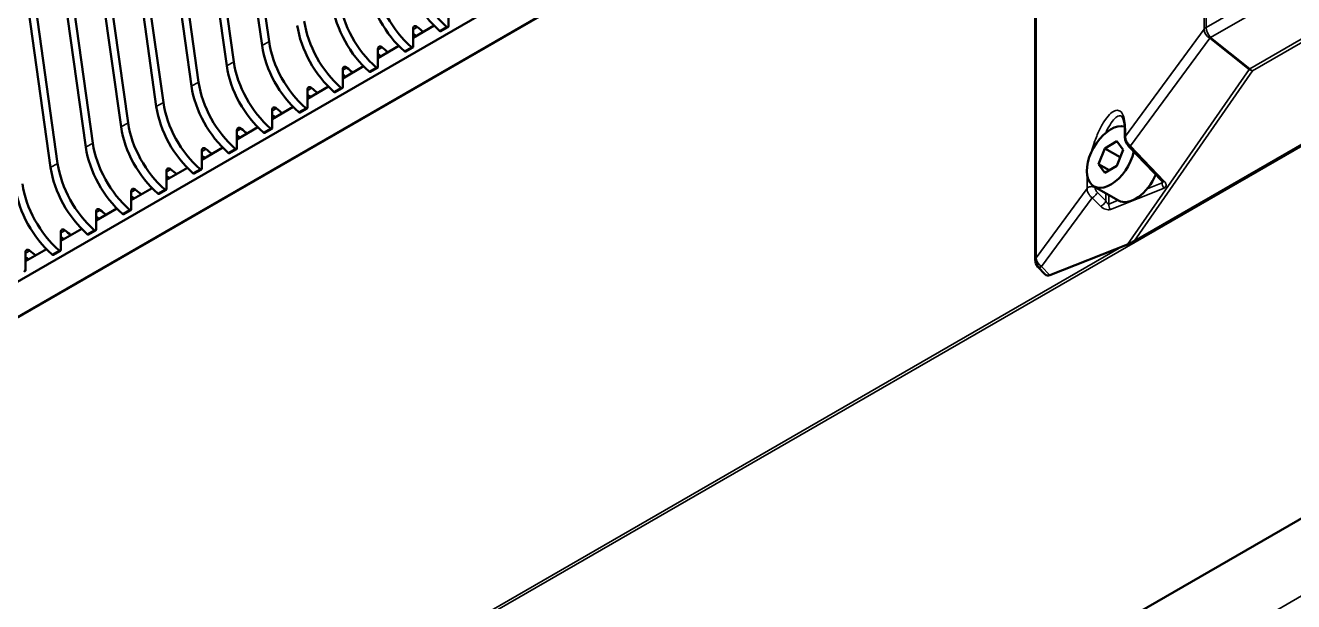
# Model space of a CAD drawing. Header units: millimetres. Extents: x 100 to 5488, y 100 to 4218.
# Drawn here: x 2984.2 to 3111.4, y 852.1 to 909.9 of the extents above; entities that cross this region are included whole.
import ezdxf

# ---------------------------------------------------------------- set-up
doc = ezdxf.new("R2010")
doc.units = ezdxf.units.MM
doc.header["$LTSCALE"] = 20
doc.layers.add('Visible (ANSI)', color=7, linetype='Continuous', lineweight=50)
doc.layers.add('Visible Narrow (ANSI)', color=7, linetype='Continuous', lineweight=35)

msp = doc.modelspace()

# ---------------------------------------------------------------- linework, layer by layer
at = {"layer": 'Visible (ANSI)'}
for p, q in [((3095.403, 888.263), (3324.794, 1020.702)), ((2881.506, 825.394), (3090.675, 946.158)), ((3003.228, 941.21), (3007.903, 907.899)), ((3008.61, 908.307), (3003.936, 941.618)), ((3086.641, 940.264), (2866.84, 813.361)), ((2999.693, 939.169), (3004.368, 905.857)), ((3005.075, 906.266), (3000.4, 939.577)), ((3085.484, 938.362), (3085.484, 886.379)), ((2996.157, 937.128), (3000.832, 903.816)), ((3001.539, 904.224), (2996.864, 937.536)), ((2998.004, 902.183), (2993.329, 935.495)), ((2992.622, 935.086), (2997.296, 901.775)), ((2989.086, 933.045), (2993.761, 899.734)), ((2994.468, 900.142), (2989.793, 933.453)), ((2985.551, 931.004), (2990.225, 897.693)), ((2990.933, 898.101), (2986.258, 931.412)), ((2982.015, 928.963), (2986.69, 895.651)), ((2987.397, 896.06), (2982.722, 929.371)), ((3026.604, 911.648), (3026.604, 909.853)), ((3025.167, 909.908), (3023.069, 908.697)), ((3023.069, 909.607), (3023.069, 907.812)), ((3025.856, 909.354), (3026.563, 909.762)), ((3021.632, 907.867), (3019.533, 906.656)), ((3019.533, 907.566), (3019.533, 905.771)), ((3022.32, 907.312), (3023.027, 907.721)), ((3018.096, 905.826), (3015.998, 904.614)), ((3015.998, 905.525), (3015.998, 903.73)), ((3018.785, 905.271), (3019.492, 905.679)), ((3014.561, 903.785), (3012.462, 902.573)), ((3015.249, 903.23), (3015.956, 903.638)), ((3012.462, 903.483), (3012.462, 901.689)), ((3011.025, 901.743), (3008.927, 900.532)), ((3008.927, 901.442), (3008.927, 899.647)), ((3011.714, 901.189), (3012.421, 901.597)), ((3093.288, 901.272), (3093.288, 901.272)), ((3007.49, 899.702), (3005.391, 898.491)), ((3005.391, 899.401), (3005.391, 897.606)), ((3008.178, 899.147), (3008.885, 899.556)), ((3094.486, 899.362), (3094.486, 898.681)), ((3003.954, 897.661), (3001.856, 896.449)), ((3001.856, 897.36), (3001.856, 895.565)), ((3004.643, 897.106), (3005.35, 897.514)), ((3092.46, 897.587), (3091.848, 896.009)), ((3092.46, 897.587), (3093.685, 898.294)), ((3094.013, 896.69), (3092.46, 897.587)), ((3094.297, 897.423), (3093.685, 898.294)), ((3093.685, 895.844), (3094.297, 897.423)), ((3094.857, 897.821), (3098.237, 894.276)), ((3091.848, 896.009), (3092.46, 895.137)), ((3092.908, 895.396), (3091.848, 896.009)), ((3000.419, 895.62), (2998.32, 894.408)), ((2998.32, 895.318), (2998.32, 893.524)), ((3001.107, 895.065), (3001.814, 895.473)), ((3093.685, 895.844), (3092.46, 895.137)), ((2996.883, 893.578), (2994.784, 892.367)), ((2997.571, 893.024), (2998.279, 893.432)), ((3091.372, 893.771), (3093.847, 892.342)), ((2994.784, 893.277), (2994.784, 891.482)), ((2993.347, 891.537), (2991.249, 890.326)), ((2991.249, 891.236), (2991.249, 889.441)), ((2994.036, 890.983), (2994.743, 891.391)), ((2989.812, 889.496), (2987.713, 888.284)), ((2987.713, 889.195), (2987.713, 887.4)), ((2990.5, 888.941), (2991.207, 889.35)), ((2986.276, 887.455), (2984.178, 886.243)), ((2984.178, 887.154), (2984.178, 885.359)), ((2986.965, 886.9), (2987.672, 887.308)), ((3086.956, 884.846), (3094.734, 887.935)), ((3086.498, 884.915), (3085.761, 885.688)), ((3117.939, 863.76), (2984.767, 786.874))]:
    msp.add_line(p, q, dxfattribs=at)
msp.add_arc((3086.484, 886.379), 1, 180, 223.63886, dxfattribs=at)
for centre, major_axis, ratio, start_param, end_param in [((3027.627, 914.65), (-3.5, 6.062), 0.5773503, 0.9599311, 2.1116719), ((3026.92, 914.242), (3.5, -6.062), 0.5773503, 4.1015237, 5.2532646), ((3023.384, 912.201), (3.5, -6.062), 0.5773503, 4.1015237, 5.2532646), ((3024.091, 912.609), (-3.5, 6.062), 0.5773503, 0.9599311, 2.1116719), ((3019.849, 910.159), (3.5, -6.062), 0.5773503, 4.1015237, 5.2532646), ((3020.556, 910.568), (-3.5, 6.062), 0.5773503, 0.9599311, 2.1116719), ((3016.313, 908.118), (3.5, -6.062), 0.5773503, 4.1015237, 5.2532646), ((3017.02, 908.526), (-3.5, 6.062), 0.5773503, 0.9599311, 2.1116719), ((3023.422, 909.403), (-0.25, 0.433), 0.5773503, 5.2849155, 7.0685835), ((3049.232, 1035.342), (88.5, -153.286), 0.5773503, 5.2871944, 5.2896665), ((3049.939, 1035.751), (-88.5, 153.286), 0.5773503, 2.1433228, 2.1480738), ((3025.756, 909.527), (0.1, -0.173), 0.5773503, 5.2532646, 6.2831853), ((3026.463, 909.935), (0.1, -0.173), 0.5773503, 5.2532646, 7.0685835), ((3012.778, 906.077), (3.5, -6.062), 0.5773503, 4.1015237, 5.2532646), ((3013.485, 906.485), (-3.5, 6.062), 0.5773503, 0.9599311, 2.1116719), ((3019.887, 907.362), (-0.25, 0.433), 0.5773503, 5.2849155, 7.0685835), ((3046.403, 1033.709), (-88.5, 153.286), 0.5773503, 2.1433228, 2.1480738), ((3022.22, 907.486), (0.1, -0.173), 0.5773503, 5.2532646, 6.2831853), ((3022.927, 907.894), (0.1, -0.173), 0.5773503, 5.2532646, 7.0685835), ((3009.949, 904.444), (-3.5, 6.062), 0.5773503, 0.9599311, 2.1116719), ((3045.696, 1033.301), (88.5, -153.286), 0.5773503, 5.2871944, 5.2896665), ((3009.242, 904.036), (3.5, -6.062), 0.5773503, 4.1015237, 5.2532646), ((3016.351, 905.321), (-0.25, 0.433), 0.5773503, 5.2849155, 7.0685835), ((3042.161, 1031.26), (88.5, -153.286), 0.5773503, 5.2871944, 5.2896665), ((3042.868, 1031.668), (-88.5, 153.286), 0.5773503, 2.1433228, 2.1480738), ((3018.685, 905.444), (0.1, -0.173), 0.5773503, 5.2532646, 6.2831853), ((3019.392, 905.853), (0.1, -0.173), 0.5773503, 5.2532646, 7.0685835), ((3005.707, 901.994), (3.5, -6.062), 0.5773503, 4.1015237, 5.2532646), ((3006.414, 902.403), (-3.5, 6.062), 0.5773503, 0.9599311, 2.1116719), ((3012.816, 903.279), (-0.25, 0.433), 0.5773503, 5.2849155, 7.0685835), ((3039.332, 1029.627), (-88.5, 153.286), 0.5773503, 2.1433228, 2.1480738), ((3015.856, 903.811), (0.1, -0.173), 0.5773503, 5.2532646, 7.0685835), ((3038.625, 1029.219), (88.5, -153.286), 0.5773503, 5.2871944, 5.2896665), ((3015.149, 903.403), (0.1, -0.173), 0.5773503, 5.2532646, 6.2831853), ((3002.171, 899.953), (3.5, -6.062), 0.5773503, 4.1015237, 5.2532646), ((3002.878, 900.361), (-3.5, 6.062), 0.5773503, 0.9599311, 2.1116719), ((3009.28, 901.238), (-0.25, 0.433), 0.5773503, 5.2849155, 7.0685835), ((3035.797, 1027.586), (-88.5, 153.286), 0.5773503, 2.1433228, 2.1480738), ((3011.614, 901.362), (0.1, -0.173), 0.5773503, 5.2532646, 6.2831853), ((3012.321, 901.77), (0.1, -0.173), 0.5773503, 5.2532646, 7.0685835), ((2998.636, 897.912), (3.5, -6.062), 0.5773503, 4.1015237, 5.2532646), ((2999.343, 898.32), (-3.5, 6.062), 0.5773503, 0.9599311, 2.1116719), ((3035.09, 1027.177), (88.5, -153.286), 0.5773503, 5.2871944, 5.2896665), ((3093.072, 896.716), (-1.7, -2.944), 0.5773503, 3.3056878, 8.3557256), ((3093.072, 896.716), (1.7, 2.944), 0.5773503, 0.1397859, 0.1397987), ((3005.745, 899.197), (-0.25, 0.433), 0.5773503, 5.2849155, 7.0685835), ((3031.554, 1025.136), (88.5, -153.286), 0.5773503, 5.2871944, 5.2896665), ((3032.261, 1025.544), (-88.5, 153.286), 0.5773503, 2.1433228, 2.1480738), ((3008.078, 899.321), (0.1, -0.173), 0.5773503, 5.2532646, 6.2831853), ((3008.785, 899.729), (0.1, -0.173), 0.5773503, 5.2532646, 7.0685835), ((3094.986, 898.681), (-0.5, 0), 0.5773503, 0, 0.0000281), ((2995.1, 895.871), (3.5, -6.062), 0.5773503, 4.1015237, 5.2532646), ((2995.807, 896.279), (-3.5, 6.062), 0.5773503, 0.9599311, 2.1116719), ((3002.209, 897.156), (-0.25, 0.433), 0.5773503, 5.2849155, 7.0685835), ((3028.726, 1023.503), (-88.5, 153.286), 0.5773503, 2.1433228, 2.1480738), ((3005.25, 897.688), (0.1, -0.173), 0.5773503, 5.2532646, 7.0685835), ((2992.272, 894.238), (-3.5, 6.062), 0.5773503, 0.9599311, 2.1116719), ((3028.018, 1023.095), (88.5, -153.286), 0.5773503, 5.2871944, 5.2896665), ((3004.543, 897.279), (0.1, -0.173), 0.5773503, 5.2532646, 6.2831853), ((2991.564, 893.829), (3.5, -6.062), 0.5773503, 4.1015237, 5.2532646), ((2998.674, 895.114), (-0.25, 0.433), 0.5773503, 5.2849155, 7.0685835), ((3024.483, 1021.054), (88.5, -153.286), 0.5773503, 5.2871944, 5.2896665), ((3025.19, 1021.462), (-88.5, 153.286), 0.5773503, 2.1433228, 2.1480738), ((3001.007, 895.238), (0.1, -0.173), 0.5773503, 5.2532646, 6.2831853), ((3001.714, 895.646), (0.1, -0.173), 0.5773503, 5.2532646, 7.0685835), ((3095.547, 895.287), (-1.7, -2.944), 0.5773503, 0, 1.789905), ((2988.029, 891.788), (3.5, -6.062), 0.5773503, 4.1015237, 5.2532646), ((2988.736, 892.196), (-3.5, 6.062), 0.5773503, 0.9599311, 2.1116719), ((2995.138, 893.073), (-0.25, 0.433), 0.5773503, 5.2849155, 7.0685835), ((3021.654, 1019.421), (-88.5, 153.286), 0.5773503, 2.1433228, 2.1480738), ((2998.179, 893.605), (0.1, -0.173), 0.5773503, 5.2532646, 7.0685835), ((3020.947, 1019.012), (88.5, -153.286), 0.5773503, 5.2871944, 5.2896665), ((2997.471, 893.197), (0.1, -0.173), 0.5773503, 5.2532646, 6.2831853), ((2991.602, 891.032), (-0.25, 0.433), 0.5773503, 5.2849155, 7.0685835), ((3018.119, 1017.379), (-88.5, 153.286), 0.5773503, 2.1433228, 2.1480738), ((2993.936, 891.156), (0.1, -0.173), 0.5773503, 5.2532646, 6.2831853), ((2994.643, 891.564), (0.1, -0.173), 0.5773503, 5.2532646, 7.0685835), ((3017.412, 1016.971), (88.5, -153.286), 0.5773503, 5.2871944, 5.2896665), ((2988.067, 888.991), (-0.25, 0.433), 0.5773503, 5.2849155, 7.0685835), ((3013.876, 1014.93), (88.5, -153.286), 0.5773503, 5.2871944, 5.2896665), ((3014.583, 1015.338), (-88.5, 153.286), 0.5773503, 2.1433228, 2.1480738), ((2990.4, 889.114), (0.1, -0.173), 0.5773503, 5.2532646, 6.2831853), ((2991.107, 889.523), (0.1, -0.173), 0.5773503, 5.2532646, 7.0685835), ((3095.432, 889.097), (-1.772, -1.211), 0.3215252, 0.9597462, 1.3384084), ((2984.531, 886.949), (-0.25, 0.433), 0.5773503, 5.2849155, 7.0685835), ((3011.048, 1013.297), (-88.5, 153.286), 0.5773503, 2.1433228, 2.1480738), ((2987.572, 887.481), (0.1, -0.173), 0.5773503, 5.2532646, 7.0685835), ((3010.341, 1012.889), (88.5, -153.286), 0.5773503, 5.2871944, 5.2896665), ((2986.865, 887.073), (0.1, -0.173), 0.5773503, 5.2532646, 6.2831853), ((2984.036, 885.44), (0.1, -0.173), 0.5773503, 5.2532646, 7.0685835), ((3087.062, 885.773), (-0.467, -0.93), 0.5711118, 6.0815083, 6.853573)]:
    msp.add_ellipse(centre, major_axis=major_axis, ratio=ratio, start_param=start_param, end_param=end_param, dxfattribs=at)
for points, knots in [([(3094.486, 899.362), (3094.486, 899.686), (3094.461, 899.976), (3094.378, 900.419), (3094.319, 900.584), (3094.22, 900.762), (3094.183, 900.79), (3094.174, 900.796)], [0, 0, 0, 0, 0.12206751, 0.12206751, 0.23714136, 0.23714136, 0.33771505, 0.33771505, 0.33771505, 0.33771505]), ([(3094.857, 897.821), (3094.776, 897.905), (3094.703, 898.004), (3094.59, 898.209), (3094.547, 898.315), (3094.498, 898.508), (3094.486, 898.595), (3094.486, 898.681)], [0, 0, 0, 0, 0.036079549, 0.036079549, 0.0699703, 0.0699703, 0.097078136, 0.097078136, 0.097078136, 0.097078136]), ([(3098.298, 894.19), (3098.298, 894.19), (3098.297, 894.191), (3098.295, 894.196), (3098.292, 894.204), (3098.28, 894.223), (3098.272, 894.235), (3098.254, 894.256), (3098.246, 894.266), (3098.237, 894.276)], [0.011655022, 0.011655022, 0.011655022, 0.011655022, 0.015382851, 0.015382851, 0.02265342, 0.02265342, 0.029625622, 0.029625622, 0.034590146, 0.034590146, 0.034590146, 0.034590146])]:
    msp.add_open_spline(points, degree=3, knots=knots, dxfattribs=at)
at = {"layer": 'Visible Narrow (ANSI)'}
for p, q in [((3102.428, 909.542), (3102.428, 961.526)), ((3102.642, 961.709), (3102.642, 909.725)), ((3208.983, 953.675), (2876.328, 761.617)), ((3086.555, 940.146), (2866.798, 813.27)), ((3085.564, 938.588), (3085.564, 886.604)), ((3102.642, 909.725), (3148.122, 935.983)), ((3148.56, 934.98), (3103.077, 908.72)), ((3107.033, 905.586), (3151.93, 931.508)), ((3152.197, 931.3), (3107.292, 905.374)), ((3023.069, 909.512), (3023.497, 909.759)), ((3026.429, 909.796), (3025.721, 909.388)), ((3094.526, 898.794), (3102.428, 909.542)), ((3102.995, 908.65), (3095.041, 897.832)), ((3102.995, 908.65), (3106.953, 905.518)), ((3107.033, 905.586), (3103.077, 908.72)), ((3007.903, 907.899), (3008.61, 908.307)), ((3019.533, 907.47), (3019.961, 907.718)), ((3022.893, 907.755), (3022.186, 907.347)), ((3004.368, 905.857), (3005.075, 906.266)), ((3015.998, 905.429), (3016.426, 905.676)), ((3019.358, 905.714), (3018.65, 905.306)), ((3106.951, 905.516), (3094.734, 887.935)), ((3095.403, 888.263), (3107.292, 905.374)), ((3000.832, 903.816), (3001.539, 904.224)), ((3012.462, 903.388), (3012.89, 903.635)), ((3015.822, 903.673), (3015.115, 903.264)), ((2997.296, 901.775), (2998.004, 902.183)), ((3008.927, 901.347), (3009.355, 901.594)), ((3012.286, 901.632), (3011.579, 901.223)), ((2993.761, 899.734), (2994.468, 900.142)), ((3005.391, 899.306), (3005.819, 899.553)), ((3008.751, 899.59), (3008.044, 899.182)), ((3094.526, 899.474), (3094.526, 898.794)), ((2990.225, 897.693), (2990.933, 898.101)), ((3001.856, 897.264), (3002.284, 897.512)), ((3005.215, 897.549), (3004.508, 897.141)), ((3098.422, 894.287), (3095.041, 897.832)), ((2986.69, 895.651), (2987.397, 896.06)), ((2998.32, 895.223), (2998.748, 895.47)), ((3001.68, 895.508), (3000.973, 895.1)), ((2994.784, 893.182), (2995.213, 893.429)), ((2998.144, 893.467), (2997.437, 893.058)), ((3085.564, 886.604), (3090.681, 893.564)), ((3090.681, 893.564), (3090.681, 894.245)), ((3091.489, 893.704), (3091.489, 893.659)), ((3093.034, 891.457), (3098.413, 893.593)), ((3098.237, 894.131), (3096.705, 893.522)), ((3098.237, 894.131), (3098.237, 894.276)), ((3091.201, 892.609), (3086.13, 885.712)), ((3091.201, 892.609), (3092.053, 891.758)), ((3092.577, 892.299), (3091.726, 893.15)), ((3092.577, 892.299), (3092.577, 893.075)), ((3092.858, 892.914), (3092.858, 891.995)), ((3093.801, 892.369), (3092.858, 891.995)), ((2991.249, 891.141), (2991.677, 891.388)), ((2994.609, 891.425), (2993.902, 891.017)), ((2987.713, 889.099), (2988.142, 889.347)), ((2991.073, 889.384), (2990.366, 888.976)), ((2866.798, 756.442), (3094.149, 887.703)), ((2984.178, 887.058), (2984.606, 887.305)), ((2987.538, 887.343), (2986.831, 886.935)), ((3086.956, 884.846), (3086.13, 885.712)), ((2976.058, 774.028), (3126.648, 860.971))]:
    msp.add_line(p, q, dxfattribs=at)
for centre, major_axis, ratio, start_param, end_param in [((3103.349, 909.317), (1, 0), 0.5773503, 2.3561945, 2.7401669), ((3103.349, 909.317), (-0.806, 0.592), 0.7515891, 0.5048198, 1.680825), ((3103.349, 909.317), (0.5, -0.866), 0.5773503, 3.9269908, 5.102996), ((3103.349, 909.317), (-0.621, -0.784), 0.2040298, 0.7338462, 0.8807545), ((3107.305, 906.183), (-0.821, 0.571), 0.7527525, 1.661475, 2.0393996), ((3107.305, 906.183), (0.621, 0.784), 0.2040249, 3.8792285, 4.0223458), ((3107.305, 906.183), (0.5, -0.866), 0.5773503, 5.102996, 5.4803339), ((3094.986, 899.362), (-0.5, 0), 0.5773503, 5.8817628, 6.2831853), ((3094.986, 898.681), (-0.5, 0), 0.5773503, 5.8817596, 6.2831853), ((3095.218, 898.166), (-0.362, -0.345), 0.3416332, 6.2831672, 7.05525), ((3091.141, 894.132), (-0.5, 0), 0.5773503, 5.3279393, 5.8817546), ((3091.141, 893.452), (-0.5, 0), 0.5773503, 3.9444466, 5.8817576), ((3091.874, 893.444), (-0.293, 0.428), 0.5839522, 0.7066169, 1.8823334), ((3098.59, 893.926), (0.185, -0.465), 0.6594815, 4.0173648, 5.2235252), ((3098.599, 894.621), (-0.362, -0.345), 0.3416331, 0.0000007, 0.7720653), ((3091.378, 892.942), (-0.353, -0.354), 0.3192952, 0.7640582, 2.4731268), ((3092.23, 892.092), (-0.353, -0.354), 0.3192952, 0.7640589, 2.4731294), ((3093.211, 891.79), (0.185, -0.465), 0.6594815, 4.0173646, 5.223528), ((3086.484, 886.379), (-1, 0), 0.5773503, 5.8817596, 6.2831853), ((3086.484, 886.379), (0.806, -0.592), 0.7515891, 3.6464124, 4.8224176), ((3086.484, 886.379), (-0.724, -0.69), 0.3416332, 0, 0.7720647)]:
    msp.add_ellipse(centre, major_axis=major_axis, ratio=ratio, start_param=start_param, end_param=end_param, dxfattribs=at)
for points, knots in [([(3094.526, 899.474), (3094.524, 899.826), (3094.476, 900.437), (3094.266, 901.081), (3093.927, 901.431), (3093.466, 901.418), (3092.948, 901.045), (3092.379, 900.307), (3091.835, 899.286), (3091.406, 898.192), (3091.191, 897.474), (3091.119, 897.207)], [0, 0, 0, 0, 0.09090909, 0.18181818, 0.27272727, 0.36363636, 0.45454545, 0.54545455, 0.63636364, 0.72727273, 0.78148369, 0.78148369, 0.78148369, 0.78148369]), ([(3092.559, 899.131), (3092.584, 899.188), (3092.763, 899.579), (3093.108, 900.196), (3093.577, 900.733), (3093.933, 900.885), (3094.116, 900.831), (3094.174, 900.796)], [0.39355489, 0.39355489, 0.39355489, 0.39355489, 0.41044292, 0.51105082, 0.61133774, 0.70862966, 0.75875206, 0.75875206, 0.75875206, 0.75875206]), ([(3095.041, 897.832), (3095.034, 897.838), (3095.027, 897.844), (3095.02, 897.85), (3094.953, 897.906), (3094.89, 897.97), (3094.831, 898.04), (3094.813, 898.062), (3094.796, 898.084), (3094.779, 898.107), (3094.746, 898.152), (3094.715, 898.2), (3094.687, 898.248), (3094.649, 898.313), (3094.617, 898.381), (3094.592, 898.449), (3094.569, 898.513), (3094.551, 898.577), (3094.54, 898.64), (3094.531, 898.692), (3094.526, 898.744), (3094.526, 898.794)], [0.00000001, 0.00000001, 0.00000001, 0.00000001, 0.02506513, 0.02506513, 0.02506513, 0.26048026, 0.26048026, 0.26048026, 0.33333333, 0.33333333, 0.33333333, 0.475898, 0.475898, 0.475898, 0.66666667, 0.66666667, 0.66666667, 0.84806838, 0.84806838, 0.84806838, 1, 1, 1, 1]), ([(3090.681, 893.564), (3090.681, 893.518), (3090.685, 893.469), (3090.694, 893.418), (3090.703, 893.362), (3090.718, 893.304), (3090.739, 893.245), (3090.756, 893.196), (3090.777, 893.146), (3090.802, 893.097), (3090.804, 893.093), (3090.806, 893.089), (3090.808, 893.086), (3090.832, 893.038), (3090.86, 892.991), (3090.89, 892.945), (3090.901, 892.93), (3090.911, 892.915), (3090.922, 892.9), (3090.941, 892.874), (3090.962, 892.847), (3090.983, 892.822), (3091.015, 892.784), (3091.048, 892.748), (3091.084, 892.713), (3091.119, 892.679), (3091.156, 892.646), (3091.193, 892.615), (3091.196, 892.613), (3091.199, 892.611), (3091.201, 892.609)], [0, 0, 0, 0, 0.1592661, 0.1592661, 0.1592661, 0.3333333, 0.3333333, 0.3333333, 0.4749539, 0.4749539, 0.4749539, 0.4857724, 0.4857724, 0.4857724, 0.6216198, 0.6216198, 0.6216198, 0.6666667, 0.6666667, 0.6666667, 0.7483967, 0.7483967, 0.7483967, 0.8699399, 0.8699399, 0.8699399, 0.9915692, 0.9915692, 0.9915692, 1, 1, 1, 1]), ([(3098.295, 894.197), (3098.294, 894.196), (3098.294, 894.194), (3098.294, 894.192), (3098.292, 894.172), (3098.285, 894.156), (3098.276, 894.146), (3098.267, 894.136), (3098.254, 894.13), (3098.239, 894.131), (3098.238, 894.131), (3098.238, 894.131), (3098.237, 894.131)], [0.55995455, 0.55995455, 0.55995455, 0.55995455, 0.57858124, 0.57858124, 0.57858124, 0.78389259, 0.78389259, 0.78389259, 0.98736957, 0.98736957, 0.98736957, 1, 1, 1, 1]), ([(3092.858, 891.995), (3092.857, 891.995), (3092.849, 891.995), (3092.832, 891.999), (3092.802, 892.013), (3092.768, 892.038), (3092.729, 892.074), (3092.685, 892.124), (3092.637, 892.189), (3092.601, 892.251), (3092.582, 892.289), (3092.577, 892.299)], [0, 0, 0, 0, 0.00545236, 0.1017086, 0.20704707, 0.32172072, 0.44834234, 0.59069967, 0.75141359, 0.93147238, 0.99999992, 0.99999992, 0.99999992, 0.99999992]), ([(3093.034, 891.457), (3092.961, 891.428), (3092.799, 891.408), (3092.543, 891.454), (3092.292, 891.564), (3092.128, 891.683), (3092.053, 891.758)], [0.00000003, 0.00000003, 0.00000003, 0.00000003, 0.25, 0.5, 0.75, 1, 1, 1, 1])]:
    msp.add_open_spline(points, degree=3, knots=knots, dxfattribs=at)
for points in [[(3090.705, 894.864), (3090.689, 894.651), (3090.681, 894.444), (3090.681, 894.245)], [(3098.413, 893.593), (3098.476, 893.618), (3098.572, 893.687), (3098.637, 893.862), (3098.588, 894.072), (3098.491, 894.215), (3098.422, 894.287)]]:
    msp.add_open_spline(points, degree=3, dxfattribs=at)

doc.saveas('drawing.dxf')
